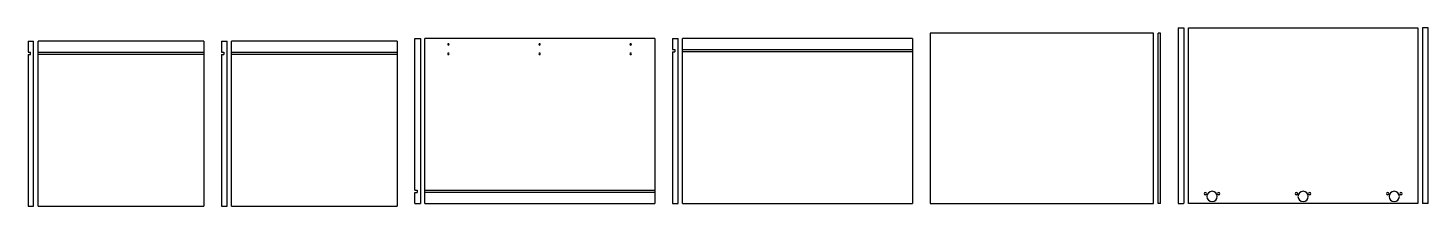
# Model space of a CAD drawing. Header units: millimetres. Extents: x 10 to 4759, y 10 to 615.
import ezdxf

# ---------------------------------------------------------------- set-up
doc = ezdxf.new("R2010")
doc.units = ezdxf.units.MM
doc.linetypes.add('HIDDEN2', pattern=[4.7625, 3.175, -1.5875])
doc.layers.get('0').update_dxf_attribs({"color": 254, "true_color": 0xc2ced6})

msp = doc.modelspace()

# ---------------------------------------------------------------- linework, layer by layer
at = {"linetype": 'Continuous', "lineweight": 30, "transparency": 33554684}
for p, q in [((10, 570), (10, 533)), ((10, 570), (29, 570)), ((29, 10), (29, 570)), ((44, 533), (44, 570)), ((606, 570), (44, 570)), ((606, 570), (606, 533)), ((666, 570), (666, 533)), ((666, 570), (685, 570)), ((685, 10), (685, 570)), ((700, 533), (700, 570)), ((1262, 570), (700, 570)), ((1262, 570), (1262, 533)), ((1322, 561.7), (1322, 579.2)), ((1322, 579.2), (1341, 579.2)), ((1341, 579.2), (1341, 19.2)), ((1356, 64.2), (1356, 579.2)), ((2136, 579.2), (1356, 579.2)), ((2136, 579.2), (2136, 64.2)), ((2196, 579.2), (2196, 542.2)), ((2196, 579.2), (2215, 579.2)), ((2215, 19.2), (2215, 579.2)), ((2230, 542.2), (2230, 579.2)), ((3010, 579.2), (2230, 579.2)), ((3010, 579.2), (3010, 542.2)), ((3828, 597.2), (3070, 597.2)), ((3070, 597.2), (3070, 19.2)), ((3828, 19.2), (3828, 597.2)), ((3843, 19.2), (3843, 597.2)), ((3851, 597.2), (3843, 597.2)), ((3851, 19.2), (3851, 597.2)), ((3911.5, 615.2), (3911.5, 60.2)), ((3911.5, 615.2), (3930.5, 615.2)), ((3930.5, 615.2), (3930.5, 20.2)), ((3946, 20.2), (3946, 615.2)), ((3946, 615.2), (4724, 615.2)), ((4724, 615.2), (4724, 20.2)), ((4739.6, 615.2), (4739.6, 20.2)), ((4758.6, 615.2), (4739.6, 615.2)), ((4758.6, 60.2), (4758.6, 615.2)), ((10, 533), (18, 533)), ((10, 525), (18, 525)), ((10, 525), (10, 10)), ((18, 525), (18, 533)), ((44, 533), (606, 533)), ((44, 525), (44, 533)), ((44, 10), (44, 525)), ((606, 525), (44, 525)), ((606, 533), (606, 525)), ((606, 525), (606, 10)), ((666, 533), (674, 533)), ((666, 525), (674, 525)), ((666, 525), (666, 10)), ((674, 533), (674, 525)), ((700, 533), (1262, 533)), ((700, 525), (700, 533)), ((1262, 525), (700, 525)), ((700, 10), (700, 525)), ((1262, 533), (1262, 525)), ((1262, 525), (1262, 10)), ((1322, 556.7), (1322, 561.7)), ((1322, 529.7), (1322, 556.7)), ((1322, 524.7), (1322, 529.7)), ((1322, 64.2), (1322, 524.7)), ((2196, 542.2), (2204, 542.2)), ((2196, 534.2), (2204, 534.2)), ((2196, 534.2), (2196, 19.2)), ((2204, 542.2), (2204, 534.2)), ((2230, 542.2), (3010, 542.2)), ((2230, 534.2), (2230, 542.2)), ((3010, 534.2), (2230, 534.2)), ((2230, 19.2), (2230, 534.2)), ((3010, 542.2), (3010, 534.2)), ((3010, 534.2), (3010, 19.2)), ((1322, 64.2), (1330, 64.2)), ((1322, 56.2), (1330, 56.2)), ((1322, 19.2), (1322, 56.2)), ((1330, 64.2), (1330, 56.2)), ((1356, 64.2), (2136, 64.2)), ((1356, 56.2), (1356, 64.2)), ((2136, 56.2), (1356, 56.2)), ((1356, 19.2), (1356, 56.2)), ((2136, 64.2), (2136, 56.2)), ((2136, 56.2), (2136, 19.2)), ((3911.5, 60.2), (3911.5, 56.2)), ((3911.5, 56.2), (3911.5, 48.2)), ((3911.5, 48.2), (3911.5, 25.2)), ((4758.6, 56.2), (4758.6, 60.2)), ((4758.6, 48.2), (4758.6, 56.2)), ((4758.6, 25.2), (4758.6, 48.2)), ((10, 10), (29, 10)), ((44, 10), (606, 10)), ((666, 10), (685, 10)), ((700, 10), (1262, 10)), ((1322, 19.2), (1341, 19.2)), ((1356, 19.2), (2136, 19.2)), ((2196, 19.2), (2215, 19.2)), ((2230, 19.2), (3010, 19.2)), ((3070, 19.2), (3828, 19.2)), ((3851, 19.2), (3843, 19.2)), ((3911.5, 25.2), (3911.5, 19.2)), ((3911.5, 19.2), (3929.5, 19.2)), ((3946, 19.2), (3946, 20.2)), ((4724, 19.2), (3946, 19.2)), ((4724, 20.2), (4724, 19.2)), ((4758.6, 19.2), (4740.6, 19.2)), ((4758.6, 19.2), (4758.6, 25.2))]:
    msp.add_line(p, q, dxfattribs=at)
at = {"linetype": 'HIDDEN2', "lineweight": 5, "transparency": 33554684}
msp.add_line((3946, 20.2), (4724, 20.2), dxfattribs=at)
at = {"linetype": 'Continuous', "lineweight": 30, "transparency": 33554684, "extrusion": (0, 0, -1)}
for centre, radius in [((-1436, 559.2), 2.5), ((-1436, 527.2), 2.5), ((-1745, 559.2), 2.5), ((-1745, 527.2), 2.5), ((-2054, 559.2), 2.5), ((-2054, 527.2), 2.5), ((-4003.5, 52.2), 4), ((-4026, 42.7), 17.5), ((-4048.5, 52.2), 4), ((-4312.5, 52.2), 4), ((-4335, 42.7), 17.5), ((-4357.5, 52.2), 4), ((-4621.5, 52.2), 4), ((-4644, 42.7), 17.5), ((-4666.5, 52.2), 4)]:
    msp.add_circle(centre, radius, dxfattribs=at)
at = {"linetype": 'Continuous', "lineweight": 30, "transparency": 33554684}
for centre, start, end in [((3929.5, 20.2), 270, 0), ((4740.6, 20.2), 180, 270)]:
    msp.add_arc(centre, 1, start, end, dxfattribs=at)
at = {"linetype": 'Continuous', "lineweight": 30, "transparency": 33554684, "extrusion": (0, 0, -1)}
for centre, start, end in [((-3929.5, 20.2), 180, 270), ((-4740.6, 20.2), 270, 0)]:
    msp.add_arc(centre, 1, start, end, dxfattribs=at)

doc.saveas('drawing.dxf')
